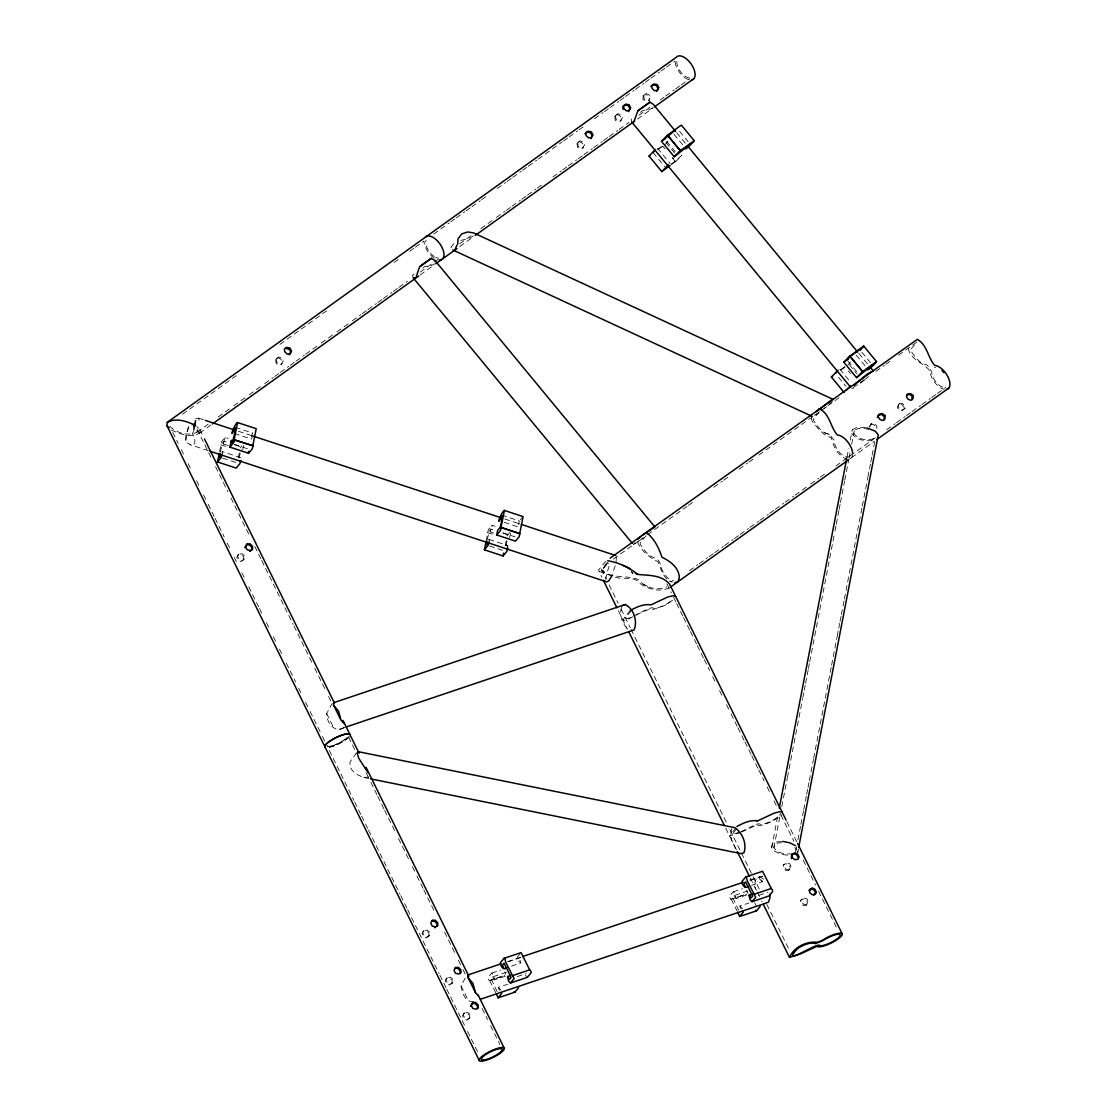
<?xml version="1.0" encoding="UTF-8"?>
<svg xmlns="http://www.w3.org/2000/svg" width="1117" height="1117" viewBox="0 0 1117 1117"><rect width="100%" height="100%" fill="white"/><g stroke="black" fill="none" stroke-linecap="round" stroke-linejoin="round"><path stroke-width="0.75" stroke-dasharray="5 3.75" d="M275.578 359.506L276.15 363.5L278.273 364.812L281.428 364.268L283.257 360.861L281.568 358.152L278.691 356.909L275.578 359.506L277.91 357.831L280.8 359.088L282.475 361.796L281.428 364.268M276.36 358.585L276.932 362.578L279.055 363.877L282.21 363.332M576.944 143.353L577.503 147.346L579.639 148.645L582.795 148.1L584.624 144.707L582.934 141.985L580.058 140.742L576.944 143.353L579.276 141.677L582.152 142.92L583.842 145.629L582.795 148.1M577.726 142.417L578.285 146.411L580.407 147.723L583.563 147.165M614.713 116.266L615.272 120.259L617.408 121.558L620.563 121.013L622.392 117.62L620.703 114.911L617.827 113.655L614.713 116.266L617.045 114.59L619.921 115.833L621.611 118.542L620.563 121.013M615.495 115.33L616.053 119.324L618.176 120.636L621.331 120.078M642.833 96.09L645.165 94.414L648.042 95.671L649.731 98.38L648.684 100.837L650.513 97.444L648.823 94.736L645.947 93.493L643.615 95.168L642.806 99.427L645.528 101.396M643.615 95.168L644.188 99.148L646.31 100.46L649.466 99.916M243.66 559.799L243.715 556.601L241.077 554.549L237.879 554.981L236.804 557.257L238.242 560.175L241.104 561.544L243.66 559.799L244.497 555.68L241.844 553.613L237.879 554.981M428.858 936.186L428.914 932.988L426.275 930.922L423.078 931.369L422.017 933.644L423.441 936.563L426.303 937.917L428.858 936.186L429.696 932.053L427.057 930L423.078 931.369M452.078 983.351L452.134 980.154L449.481 978.087L446.283 978.534L445.222 980.81L446.66 983.728L449.509 985.096L452.078 983.351L452.902 979.218L450.263 977.166L446.283 978.534M469.349 1018.481L469.419 1015.283L466.766 1013.217L463.569 1013.664L462.508 1015.939L463.946 1018.844L466.794 1020.212L469.349 1018.481L470.187 1014.348L467.548 1012.281L463.569 1013.664M169.756 426.219C176.388 433.005 188.215 436.524 196.997 432.195L197.137 429.263M171.25 429.933C179.753 434.136 190.756 438.087 199.678 433.089L199.859 429.556L196.69 426.554M638.044 541.801L637.961 543.295C642.303 551.728 649.885 557.774 658.025 561.781C661.362 569.251 663.135 579.137 672.183 582.013L669.711 581.091M811.305 417.94L812.143 421.318L819.124 429.78L824.053 434.164L831.285 437.92L834.176 446.549L837.945 452.65A13.921 7.163 54.4 0 0 846.784 458.933M908.652 348.35L908.568 349.844C912.044 360.763 924.317 363.165 930.028 370.998A13.921 7.163 54.4 0 0 944.13 389.33M199.063 420.257L198.77 418.219L195.461 418.428L195.768 419.28M605.986 579.569L606.545 574.306L609.896 563.68M616.081 561.767L616.319 557.355M505.345 976.23L494.58 979.846L493.602 975.057L491.717 973.13L488.031 977.529L488.129 979.009L489.358 980.642L504.73 975.462M746.896 894.899L736.145 898.529L735.168 893.726L733.283 891.799L729.583 896.211L729.694 897.677L730.923 899.311L746.296 894.145M251.381 436.817L252.526 433.117M518.246 524.697L519.391 520.997L502.273 515.286M787.303 855.287L780.322 853.96L774.598 851.126L771.665 847.566L772.308 844.201L776.357 841.967L782.71 841.436M865.438 427.616L856.292 427.616L852.243 429.85L851.601 433.201C856.208 440.252 865.843 441.606 873.606 440.405M792.232 853.695C785.754 854.7 777.725 853.57 773.872 847.691L774.416 844.899L777.781 843.028L781.76 842.693M868.844 429.333L863.022 428.23L857.716 428.663L854.351 430.534L853.807 433.34C858.387 439.805 868.914 441.801 875.546 437.473M795.611 851.824L796.142 849.032L793.684 846.058M771.665 847.566L778.27 813.316M846.951 457.244L848.627 448.615M850.26 440.126L852.243 429.85M773.872 847.691L780.49 813.455M781.802 806.6L787.29 778.116M787.415 777.488L802.62 698.725M802.816 697.65L803.933 691.884M804.268 690.166L805.259 685.028M805.58 683.325L808.233 669.628M808.429 668.538L809.546 662.772M809.755 661.683L818.007 618.888M818.133 618.26L834.65 532.641M834.985 530.938L835.977 525.8M836.312 524.082L838.951 510.385M839.146 509.296L840.263 503.544M840.473 502.455L844.564 481.273M844.773 480.198L848.725 459.645M849.06 457.928L850.386 451.086M851.699 444.231L854.351 430.534M795.932 850.121L796.603 846.686M797.915 839.844L800.763 825.058M800.889 824.43L803.528 810.733M803.737 809.643L806.376 795.946M806.711 794.243L807.828 788.476M808.024 787.387L809.155 781.635M809.35 780.546L813.441 759.365M813.651 758.289L831.481 665.83M831.606 665.201L837.094 636.718M837.219 636.09L838.546 629.234M838.755 628.159L839.872 622.392M840.068 621.303L841.185 615.537M841.394 614.462L844.033 600.764M844.368 599.047L862.198 506.587M862.324 505.959L867.811 477.476M867.937 476.847L869.263 470.006M869.473 468.917L870.59 463.15M870.785 462.075L871.902 456.308M872.112 455.219L874.751 441.522M208.334 450.682L190.155 444.692L185.562 441.787L188.48 426.903L192.724 424.725M219.658 451.631L221.431 441.801L225.131 437.389L228.245 438.409M220.51 451.896L222.115 443.658L223.917 441.131L228.58 442.667M238.34 457.788L239.303 452.846M239.178 458.04L240.155 453.097M251.828 438.436L252.582 435.351M486.202 541.159L488.311 529.681L491.997 525.269L495.11 526.289M487.375 539.762L488.995 531.524L490.782 529.011L495.445 530.547M505.205 545.668L506.183 540.726M506.057 545.92L507.02 540.977M506.978 548.615L507.69 545.571L507.886 547.875M243.883 445.446L242.557 449.662M510.762 533.326L509.436 537.542M615.216 565.774L611.558 576.288M731.942 828.493C728.842 836.172 732.892 844.689 737.402 850.959M621.624 607.173C618.888 614.671 622.392 623.789 627.796 629.206M221.892 452.217L222.297 451.575L222.325 453.837M488.757 540.097L489.162 539.455L489.204 541.717M188.48 426.903L185.827 435.77L185.562 441.787M193.423 431.302L192.473 433.675C194.609 436.719 197.611 446.716 190.155 444.692M519.154 523.957L519.447 523.231M238.647 554.046L237.586 556.322L239.024 559.24L241.872 560.608L244.441 558.863M423.86 930.433L422.785 932.709L424.223 935.627L427.085 936.995L429.64 935.25M447.065 977.598L446.004 979.874L447.442 982.792L450.291 984.161L452.846 982.415M464.351 1012.728L463.29 1015.004L464.728 1017.922L467.576 1019.276L470.131 1017.545M869.124 427.322L871.232 423.608L874.122 423.371L876.566 425.675L876.999 428.439M869.906 426.387L871.232 423.608M898.668 404.508L897.384 407.202L898.752 410.162L902.005 410.819L905.049 408.263L904.63 405.583L902.257 403.349L899.45 403.572L898.668 404.508L901.475 404.284L903.848 406.518L904.267 409.199M899.45 403.572L898.166 406.267L899.534 409.227L902.787 409.897L905.049 408.263M344.441 727.558C334.793 733.701 326.541 722.811 326.681 713.554L332.252 703.361M473.776 1001.418C465.077 1002.801 462.033 992.427 461.056 985.78L466.627 975.588M228.273 445.599L223.609 444.063L225.131 437.389M493.588 532.963L490.475 531.943L491.997 525.269M788.797 870.297L790.333 867.448L788.895 864.544L785.558 863.748L783.282 865.158L783.506 868.035L785.879 870.408L788.797 870.297L791.115 866.527L789.677 863.609L786.34 862.813L783.282 865.158M806.055 905.315L807.549 902.564L806.153 899.73L802.914 898.962L800.707 900.33L800.917 903.122L803.221 905.426L806.055 905.315L808.331 901.628L806.935 898.808L803.695 898.026L800.707 900.33M634.428 542.75L633.381 544.635L645.961 536.258M672.406 157.874L675.603 161.742L672.532 157.692M356.505 752.732L350.11 761.864C348.448 772.308 360.554 777.125 369.015 778.549M240.113 447.945L241.97 445.739M665.327 144.442L668.092 141.133M506.992 535.825L509.757 532.516M520.327 519.894L523.091 516.585M605.931 561.181L598.475 570.089L601.881 577.321M607.494 562.284L601.588 569.335L606.098 578.801M601.854 570.201L603.543 570.717L604.325 572.309L601.937 570.047L607.843 562.996L601.379 570.452L603.054 573.23L604.325 572.309C615.174 578.774 627.949 574.822 638.868 579.877C644.984 587.724 657.745 591.228 666.779 586.9M646.171 535.588L640.278 542.639L640.195 544.133C643.937 549.983 648.74 557.034 656.14 558.235L658.807 560.846L661.069 565.509A11.617 5.962 54.4 0 0 665.467 575.576A11.617 5.962 54.4 0 0 673.774 580.952M630.281 610.524C608.234 635.405 644.984 606.056 653.277 609.421L664.936 605.484L674.836 598.642M631.426 610.804C613.247 630.421 646.897 606.866 652.789 607.774A11.617 2.806 -26.3 0 0 661.906 606.266A11.617 2.806 -26.3 0 0 672.909 599.298M847.635 365.343L850.414 362.034M819.445 411.74L813.539 418.777L813.441 420.271C817.183 426.135 822 433.173 829.4 434.373L834.217 440.238C834.497 446.395 838.043 451.91 842.916 455.541A11.617 5.976 54.4 0 0 849.981 455.945M506.406 972.237L492.569 976.9L491.061 978.687L497.665 992.72M520.117 953.709L517.353 957.018C516.654 960.746 523.384 966.303 519.461 959.266L520.969 957.478L508.668 961.611M735.838 827.809L729.555 835.977L740.138 832.668M739.454 832.235L732.263 834.399L737.08 827.99M747.957 890.905L734.134 895.569L732.626 897.356L739.231 911.388M829.177 404.354L832.528 400.975M422.854 268.122L424.795 266.418L430.282 266L435.044 263.724M864.307 380.171L857.772 385.323M865.368 379.249L868.537 376.499M824.109 408.696L826.636 406.532M182.602 414.17L236.218 375.731M279.948 344.357L329.32 308.948M394.217 262.411L398.448 259.381M409.73 251.283L413.96 248.239M415.37 247.234L423.846 241.16M433.745 234.039L439.386 229.99M440.796 228.971L449.257 222.911M450.668 221.892L454.898 218.862M456.308 217.843L464.77 211.769M466.194 210.764L470.425 207.734M471.835 206.715L480.296 200.641M481.706 199.636L485.937 196.592M497.219 188.508L505.694 182.434M507.104 181.429L511.335 178.385M512.745 177.38L521.206 171.306M522.616 170.287L526.847 167.257M528.257 166.251L536.718 160.178M538.143 159.159L562.116 141.957M563.527 140.951L567.757 137.922M569.167 136.902L577.643 130.829M579.053 129.823L583.283 126.779M594.565 118.695L603.026 112.622M604.437 111.616L608.667 108.572M610.091 107.567L618.553 101.493M619.963 100.474L624.194 97.444M625.604 96.439L634.065 90.365M635.475 89.346L643.937 83.286M645.347 82.267L649.591 79.237M651.002 78.218L659.463 72.144M660.873 71.139L665.104 68.109M666.514 67.09L674.975 61.016M413.36 278.035L412.48 275.257L415.217 273.302M640.404 112.3L643.141 110.332L648.628 109.913L653.431 107.637M196.997 432.195L208.293 424.097M218.178 417.004L232.308 406.867M233.718 405.862L247.848 395.725M249.259 394.72L263.375 384.583M264.799 383.578L273.274 377.49M274.684 376.485L278.915 373.441M280.325 372.436L288.8 366.348M290.211 365.343L294.455 362.299M295.865 361.294L304.341 355.206M305.751 354.201L319.881 344.064M321.291 343.059L335.421 332.922M336.831 331.903L350.961 321.78M352.372 320.761L360.847 314.687M362.257 313.682L366.488 310.638M367.912 309.618L376.387 303.545M377.797 302.525L382.028 299.496M383.438 298.476L391.913 292.403M393.324 291.383L397.568 288.354M398.978 287.334L407.454 281.261M420.174 272.143L432.879 263.026M434.29 262.006L438.534 258.976M459.715 243.743L472.421 234.64M480.882 228.566L494.985 218.457M496.395 217.438L504.87 211.364M506.28 210.359L510.511 207.315M511.921 206.31L520.382 200.236M521.793 199.231L526.023 196.187M527.433 195.182L535.895 189.108M537.319 188.103L541.55 185.059M552.831 176.975L561.293 170.901M562.703 169.882L566.933 166.852M568.344 165.833L576.819 159.773M578.229 158.754L582.46 155.724M583.87 154.704L592.331 148.645M593.741 147.626L602.203 141.552M603.613 140.547L607.843 137.503M609.254 136.497L617.729 130.424M619.139 129.418L629.011 122.325M638.882 115.246L651.588 106.143M660.049 100.069L664.28 97.039M665.69 96.02L674.151 89.96M675.562 88.941L679.792 85.911M681.202 84.892L689.678 78.818M459.771 246.522L473.873 236.413M637.528 119.044L653.04 107.916M199.678 433.089L210.987 424.977M420.201 274.936L434.331 264.799M657.229 149.594L661.222 146.732M658.723 149.092L662.716 146.215M671.317 164.115L681.775 155.486L675.603 161.742M671.485 164.548L675.729 161.56M840.864 369.559L844.857 366.683M841.031 369.992L845.024 367.13M613.317 559.086L643.434 537.542M647.581 534.582L687.025 506.392M688.435 505.387L692.666 502.357M713.791 487.263L722.238 481.218M723.648 480.212L727.879 477.182M739.147 469.126L747.594 463.094M749.004 462.089L753.235 459.059M758.862 455.038L816.611 413.751M820.855 410.721L833.547 401.645M834.957 400.64L839.188 397.61M853.304 387.529L858.945 383.494M860.355 382.489L864.586 379.459M875.882 371.389L884.343 365.343M885.753 364.337L889.984 361.308M898.445 355.248L916.792 342.137L910.886 349.188L910.802 350.682C914.544 356.546 919.347 363.583 926.747 364.784L929.414 367.409L931.676 372.059A11.617 5.976 54.4 0 0 944.396 387.501M689.398 570.731L697.86 564.685M699.256 563.68L707.717 557.648M709.127 556.643L713.344 553.613M714.754 552.608L723.202 546.562M724.612 545.557L733.073 539.525M734.483 538.506L738.7 535.49M740.11 534.485L748.558 528.439M749.968 527.433L758.429 521.388M759.825 520.382L768.287 514.351M769.697 513.331L773.913 510.315M775.324 509.31L783.771 503.264M785.181 502.259L793.642 496.213M795.053 495.208L809.127 485.141M810.537 484.136L818.998 478.09M820.395 477.085L824.625 474.069M835.893 466.012L875.379 437.78M886.675 429.724L895.136 423.664M896.546 422.659L905.007 416.599M906.418 415.594L910.648 412.578M912.058 411.559L920.534 405.513M921.944 404.508L930.405 398.448M931.815 397.443L936.046 394.413M937.456 393.407L945.917 387.362M851.447 457.705L874.011 441.578M818.677 412.843L813.776 415.887M489.358 980.642L504.968 975.323M730.923 899.311L746.533 893.991M748.069 893.474L746.491 890.514M473.468 235.924L468.4 238.647L460.735 240.42M669.474 587.793C658.751 593.029 644.327 588.645 636.383 580.198C629.36 576.637 621.01 579.974 613.75 576.595M740.92 831.732L756.153 824.22M741.716 831.983L757.354 824.835A13.921 3.365 -26.3 0 0 768.273 823.02A13.921 3.365 -26.3 0 0 781.453 814.67M763.581 879.121L759.672 876.747L756.516 877.934L754.966 882.36L755.427 888.853M339.498 729.233L344.148 727.544M507.677 961.583L520.857 957.143M749.786 880.07L759.672 876.747M750.233 880.28L762.52 876.147L761.026 877.934L762.339 881.732L751.573 885.362M511.544 966.163L520.773 963.063M491.717 973.13L500.947 970.017M733.283 891.799L742.512 888.699M517.283 976.677L526.051 973.298M758.834 895.345L768.063 892.232M499.55 990.458L498.294 987.4L507.523 984.286M741.116 909.126L739.859 906.069L749.074 902.969M631.496 118.988L631.705 121.948M851.726 388.548L853.556 388.06M756.153 824.22L759.42 823.801A11.617 2.806 -26.3 0 0 771.261 821.023A11.617 2.806 -26.3 0 0 780.197 813.413M607.271 563.401L608.779 563.122M789.579 869.375L786.661 869.473L784.274 867.099L784.064 864.223M806.837 904.393L804.003 904.491L801.699 902.201L801.489 899.394M453.837 243.674L450.975 247.388L452.971 249.691M363.891 777.516L368.512 777.055M870.45 424.53L873.34 424.306L875.784 426.61M762.339 881.732L759.616 879.009L758.904 875.686M739.859 906.069L742.582 908.791M498.294 987.4L501.016 990.123M934.426 367.228L935.613 367.381M829.4 434.373L824.374 432.712M240.825 457.691L222.143 451.547M235.394 427.406L252.526 433.047M198.77 418.219L203.727 419.852M238.466 431.288L253.364 436.188M504.8 518.986L519.684 523.887M234.444 433.48L251.576 439.121M504.27 522.351L518.442 526.987M234.235 444.398L248.239 449.006M502.664 532.781L515.119 536.886M234.807 444.72L242.696 447.554M503.236 533.116L509.561 535.42M220.747 444.873L227.142 446.786M487.612 532.753L494.021 534.666M612.13 576.065L598.866 571.234M489.009 539.413L507.844 545.599M222.744 458.124L236.762 462.731M489.609 546.004L503.627 550.611M643.057 584.261L649.298 587.123M761.389 900.972L762.171 901.447M734.134 895.569L736.145 898.529M492.569 976.9L494.58 979.846M731.16 899.171L738.058 912.784M489.595 980.489L496.493 994.116M527.35 977.333L525.283 974.932M679.583 131.373L688.1 141.677M861.905 352.274L870.408 362.578M676.623 132.644L685.517 143.409M858.791 353.377L867.686 364.142M673.97 134.222L683.534 145.824M856.278 355.136L865.87 366.823M666.64 141.37L675.143 151.675M847.887 360.986L857.451 372.589M665.969 142.515L674.486 152.82M849.353 364.714L856.795 373.734M662.842 146.285L664.964 148.854M848.334 371.053L850.47 373.637M657.55 148.282L670.34 163.836M839.872 369.182L849.465 380.869M653.026 152.526L664.727 166.698M838.532 377.295L845.974 386.314M786.857 821.721L796.84 841.953M666.933 583.968L671.345 592.918M673.565 597.4L675.855 602.063M676.623 603.613L682.766 616.039M683.534 617.603L689.664 630.03M690.432 631.58L696.575 644.02M697.343 645.57L703.473 658.011M704.241 659.561L709.616 670.437M712.688 676.651L716.514 684.428M719.585 690.641L723.425 698.404M726.497 704.632L730.323 712.395M731.09 713.945L737.234 726.385M738.002 727.935L744.131 740.376M744.899 741.925L751.043 754.352M751.811 755.916L757.94 768.342M758.708 769.892L764.084 780.783M767.142 786.996L770.981 794.759M774.053 800.987L777.893 808.75M780.951 814.977L794.005 841.422M803.235 860.104L815.522 884.999M818.593 891.226L837.792 930.126M609.1 584.889L618.12 603.152M621.122 609.24L630.239 627.698M631.007 629.262L726.902 823.522M729.959 829.736L740.711 851.517M741.479 853.081L759.909 890.417M766.821 904.421L789.859 951.112M618.413 610.831L627.531 629.29M725.715 828.214L736.466 849.995M750.289 878.004L756.432 890.444M757.2 892.008L759.504 896.672M754.673 902.745L756.139 905.692M505.526 974.317L504.94 971.846M199.845 429.57L203.699 437.375M197.137 429.263L207.902 451.128M208.67 452.692L212.509 460.511M215.581 466.752L227.882 491.759M230.968 498L250.18 537.068M254.802 546.436L260.945 558.933M261.713 560.497L293.24 624.557M294.008 626.12L311.685 662.046M314.771 668.301L325.536 690.166M328.607 696.422L330.911 701.099M348.602 737.094L356.281 752.69M366.264 772.978L370.09 780.783M370.858 782.333L377.001 794.815M377.769 796.379L383.913 808.862M384.681 810.425L395.432 832.263M398.504 838.504L409.255 860.355M412.327 866.597L416.166 874.388M416.934 875.951L423.078 888.434M423.846 889.998L435.365 913.399M444.58 932.123L455.331 953.96M458.389 960.201L462.229 968.006M462.997 969.57L466.068 975.811M482.195 1008.567L487.57 1019.5M490.642 1025.741L499.858 1044.465M461.056 985.78L468.442 1000.804M326.681 713.554L334.067 728.577M172.828 432.461L178.189 443.379M181.261 449.606L185.101 457.412M188.173 463.639L191.998 471.444M196.606 480.799L200.446 488.59M203.517 494.831L207.343 502.622M208.111 504.186L214.255 516.654M215.023 518.218L224.224 536.928M227.296 543.155L230.367 549.396M234.207 557.188L237.265 563.429M241.872 572.784L244.944 579.011M248.784 586.816L251.842 593.043M252.61 594.607L258.753 607.076M259.521 608.639L263.361 616.43M266.432 622.672L270.258 630.463M273.33 636.704L275.634 641.381M279.473 649.172L282.531 655.414M286.371 663.205L289.443 669.446M290.211 671.01L295.586 681.915M298.644 688.156L302.484 695.947M305.555 702.188L309.395 709.979M310.163 711.543L321.668 734.93M322.436 736.48L324.74 741.157M329.347 750.582L353.921 800.498M354.689 802.062L360.833 814.544M361.601 816.108L367.73 828.591M368.498 830.154L399.984 894.117M400.752 895.68L406.895 908.163M407.663 909.727L439.149 973.689M439.916 975.253L446.06 987.735M446.828 989.299L464.477 1025.183M467.548 1031.424L478.299 1053.261M490.782 529.011L490.475 531.943M223.917 441.131L223.609 444.063M349.104 736.731A13.921 3.379 -26.2 0 1 328.593 747.357M327.044 745.835A11.617 2.82 -26.2 0 0 336.161 744.341A11.617 2.82 -26.2 0 0 347.178 737.429A11.617 2.82 -26.2 0 1 336.161 744.341A11.617 2.82 -26.2 0 1 327.044 745.891M349.104 736.787A13.921 3.379 -26.2 0 1 327.532 747.538M438.409 258.097A11.617 5.976 54.4 0 1 435.714 257.343M434.276 256.547A11.617 5.976 54.4 0 1 426.094 240.071M434.359 258.195A13.921 7.163 54.4 0 1 424.055 241.565M689.552 77.953A11.617 5.976 54.4 0 1 679.457 70.12A11.617 5.976 54.4 0 1 677.796 58.992M688.044 79.419A13.921 7.163 54.4 0 1 675.171 61.463M852.522 455.122A13.921 7.163 54.4 0 1 847.915 459.087M798.348 849.157L797.706 852.522L798.376 849.088M632.808 573.538L631.44 571.764L632.808 573.538"/><path stroke-width="1.5" d="M884.217 419.824L884.259 416.487L881.536 414.519L878.381 415.063L877.32 417.535M912.296 399.621L911.751 395.753L909.685 394.483L906.627 395.013M791.436 858.568L791.478 855.371L794.033 853.625L796.896 854.98L798.334 857.898M479.305 1060.536L167.033 425.926L167.215 422.394L676.343 57.232A13.921 7.163 54.4 0 1 691.311 64.228A13.921 7.163 54.4 0 1 691.8 79.852M457.677 244.065L458.054 238.926L461.67 233.942L467.814 231.959L473.79 232.992L833.268 399.467M340.35 718.915L333.536 705.064L333.774 702.663L625.297 604.506C633.814 608.96 637.835 621.178 634.065 629.932L346.088 727.013M478.537 995.917L475.493 992.692L467.911 977.305L468.149 974.89L501.086 963.803M195.643 420.592L193.786 429.947M510.651 975.267L507.509 976.858L508.556 981.103L510.441 983.03L527.35 977.333L531.036 972.921L530.938 971.455L529.709 969.821L512.549 975.658L505.666 962.044L505.01 958.833L504.13 958.288L500.43 962.7C500.346 965.954 503.292 970.896 506.936 967.713M752.216 893.935L749.074 895.527L750.121 899.771L751.992 901.698L768.915 896.002L772.601 891.603L772.503 890.123L771.261 888.49L754.115 894.326L747.231 880.713L746.575 877.501L745.695 876.971L741.995 881.383C741.911 884.622 744.857 889.579 748.502 886.395M779.247 808.247L846.63 458.961M798.683 847.454L878.283 434.806L875.351 431.232L866.834 427.881M193.8 426.889L194.456 423.511M219.337 453.279L217.494 461.949L236.162 468.093L239.862 463.681L240.965 460.386M220.175 453.544L219.63 457.104L221.417 454.577M486.202 541.159L484.359 549.815L503.041 555.973L506.727 551.561L507.83 548.265M487.054 541.41L486.495 544.97L488.297 542.457M642.303 535.336L654.897 526.959L434.96 260.47L431.008 258.39L421.304 265.343L419.573 266.851L416.32 276.346M675.52 131.303L653.305 104.384L649.954 102.136L637.919 110.765L633.981 121.558M222.283 454.228L221.18 457.537L217.494 461.949M489.148 542.108L488.045 545.417L484.359 549.815M503.488 553.18L503.041 555.973M239.806 461.461L240.099 460.735M455.219 249.231L456.895 245.07M289.359 354.787L290.671 352.009L289.75 349.635L285.91 348.281M590.725 138.634L592.038 135.841L590.628 132.797L587.277 132.127L584.945 133.803M628.494 111.546L629.806 108.754L628.396 105.71L625.045 105.04L622.714 106.715L623.146 109.48M656.614 91.371L657.927 88.592L656.517 85.548L653.166 84.864L650.834 86.54M234.542 441.466L231.428 440.447L229.893 447.107L248.574 453.265L252.274 448.852L252.973 445.781L234.109 439.763L252.973 445.781M244.805 547.707L246.354 544.859L249.273 544.761L251.646 547.135L251.856 550.011L249.58 551.421M470.508 1006.375L472.044 1003.541L474.962 1003.429L477.35 1005.803L477.545 1008.693M611.558 576.288L608.891 580.7L606.852 581.901L209.996 451.226M358.082 752.062L357.203 753.403L358.836 758.443L367.982 772.629M667.519 135.213L680.281 150.669L667.519 135.213L680.211 125.886L681.426 125.202L694.188 140.658C692.777 143.674 678.396 155.277 690.013 144.302L674.221 156.743L661.459 141.287L667.645 135.031M849.842 356.114L862.603 371.584L849.842 356.114L862.519 346.801L863.748 346.102L876.51 361.573C875.1 364.575 860.718 376.178 872.335 365.217L856.544 377.644L843.782 362.187L849.967 355.932M252.791 445.92L256.226 428.705L237.544 422.561C234.514 423.441 227.659 442.988 235.492 427.671C236.12 429.082 231.177 449.02 231.428 440.447M229.893 447.107L233.593 442.709L234.291 439.623M670.144 165.511L661.809 171.571L649.047 156.115L655.442 149.496M653.026 152.526L655.12 150.209M661.809 171.571L668.511 164.744M674.221 156.743L680.407 150.488M519.656 533.8L523.091 516.585L504.409 510.441C501.393 511.321 494.524 530.868 502.357 515.551C500.039 535.448 498.252 523.831 496.772 534.987L515.454 541.145L519.14 536.732L519.838 533.647L501.156 527.503L519.838 533.647M496.772 534.987L500.458 530.575L501.156 527.503M844.131 392.486L831.369 377.015L838.057 370.188M860.048 350.515L863.748 346.102M845.974 390.28L850.512 385.868M856.544 377.644L862.729 371.402M496.493 994.116L498.028 997.858L501.715 993.446M510.441 983.03L514.127 978.618L512.549 975.658M498.028 997.858L514.937 992.161L518.623 987.749M738.058 912.784L739.594 916.526L743.28 912.114M751.992 901.698L755.692 897.286L754.115 894.326M739.594 916.526L756.502 910.844L760.188 906.432M854.002 385.421L867.183 374.097L873.243 370.872L869.906 366.837M667.882 165.679L665.788 167.983L668.65 166.014M638.086 539.008L641.256 536.258M848.92 357.384L847.035 359.646M837.429 371.123L835.544 373.371M816.373 411.545L831.188 400.235M663.358 140.184L665.397 138.536M846.686 360.26L848.725 358.613M845.681 361.084L843.782 362.187M630.281 610.524C636.313 607.131 643.964 603.599 650.918 604.883L667.868 596.967L673.076 595.752L675.617 596.366M736.913 826.538C742.945 823.145 750.596 819.613 757.549 820.897L774.5 812.994L779.708 811.766A13.921 3.365 -26.3 0 1 782.249 812.38M419.573 266.851L431.609 258.222M637.919 110.765L649.954 102.136M456.951 248.546L435.742 263.78M475.283 235.394L634.707 121.069M654.45 106.897L693.95 78.567M212.398 423.957L418.777 275.941M674.598 130.759L664.713 138.731M650.276 155.417L649.047 156.115M851.587 355.485L858.233 350.71M832.584 376.331L831.369 377.015M610.161 558.151L917.35 339.345C927.445 345.125 927.892 357.985 934.734 365.385A13.921 7.163 54.4 0 1 947.984 376.876A13.921 7.163 54.4 0 1 946.644 389.4M670.717 586.9L848.627 459.729M876.831 439.553L948.794 388.116M808.917 890.528L811.403 888.839L814.167 890.151L815.564 892.986L813.832 895.178M434.778 927.808L435.49 927.292M529.709 969.821L521.039 952.606L504.13 958.288M771.261 888.49L762.604 871.274L745.695 876.971M661.459 141.287L662.981 140.477M680.281 150.669L694.188 140.658M862.603 371.584L876.51 361.573M415.719 277.616L413.444 278.091M167.215 422.394C176.137 417.395 187.139 421.346 195.643 425.549M674.654 582.948L678.187 581.566L679.359 577.321C678.633 566.961 669.963 561.334 661.92 557.132C658.862 548.098 654.562 538.952 646.743 532.795L645.5 532.893M622.141 605.693L625.297 604.506M522.505 956.599L743.196 882.29M480.464 999.24L765.299 903.346L768.454 902.173L770.004 897.733L769.753 894.27M431.553 921.246L434.471 921.148L436.845 923.522L437.054 926.398M454.759 968.411L457.677 968.313L460.064 970.687L460.26 973.563M789.454 957.367L800.051 954.044L817.267 946.211A13.921 3.365 -26.3 0 0 833.603 941.757A13.921 3.365 -26.3 0 0 840.808 933.142A13.921 3.365 -26.3 0 0 821.958 940.598L817.449 942.273C806.614 940.989 793.88 947.076 789.454 957.367L763.344 904.449M818.761 409.031L820.004 408.948C830.099 414.7 830.531 427.588 837.387 434.974A13.921 7.163 54.4 0 1 847.356 441.41A13.921 7.163 54.4 0 1 852.62 453.474M607.662 560.734C618.818 562.507 629.15 567.576 637.779 574.389C648.809 575.59 661.781 574.683 669.642 584.261L786.089 820.157M782.71 841.436L789.691 842.763L795.416 845.597M357.594 751.559L734.791 827.669C742.54 832.723 747.05 843.949 743.95 852.816L741.102 853.625L370.718 778.898M205.388 420.397L233.509 429.654M253.364 436.188L501.491 517.897M521.346 524.432L615.635 555.484M756.558 820.492L757.549 820.897M452.79 249.957L812.282 416.432M635.294 573.23L637.779 574.389M623.146 565.37L630.365 568.762M344.092 723.648L341.104 720.451L338.591 711.25L333.536 705.064M755.609 910.299L756.502 910.844M514.057 991.631L514.937 992.161M467.911 977.305L472.966 983.491L475.493 992.692M749.144 894.968L751.155 897.928L752.649 896.141L745.611 881.844L744.117 883.631L745.43 887.429M507.579 976.3L509.589 979.26L511.097 977.473L504.046 963.161L502.552 964.962L503.865 968.76M167.033 425.926L169.156 427.923M687.737 146.104L857.688 352.037M631.705 121.948L850.623 387.208M413.36 278.035L632.278 543.295M797.608 843.503L842.162 933.756M603.375 580.365L616.905 607.788M629.066 632.404L724.179 825.1M737.234 851.545L749.521 876.44M204.467 438.939L334.5 703.179M342.961 720.381L359.102 753.221M366.013 767.267L468.903 976.342M478.118 995.065L504.228 1048.109M504.409 510.441L500.975 527.643M237.544 422.561L234.109 439.763M248.505 451.352L248.574 453.265M324.977 746.868A13.921 3.379 -26.2 0 1 335.672 737.751A13.921 3.379 -26.2 0 1 349.886 734.441A13.921 3.379 -26.2 0 0 335.672 737.806A13.921 3.379 -26.2 0 0 324.977 746.924M425.228 237.321A13.921 7.163 54.4 0 1 440.852 245.335A13.921 7.163 54.4 0 1 439.302 260.052M941.896 370.607A11.617 5.976 54.4 0 1 943.921 372.757M885.041 415.552L884.999 418.889L882.667 420.564L879.791 419.308L878.102 416.599L879.163 414.142L882.318 413.583L885.041 415.552M913.106 395.46L913.064 398.699L910.802 400.319L908.009 399.104L906.376 396.479L907.409 394.078L910.467 393.547L913.106 395.46M792.26 854.435L792.204 857.633L794.857 859.699L798.055 859.252L799.116 856.976L797.678 854.058L794.815 852.704L792.26 854.435M809.699 889.593L809.643 892.692L812.213 894.689L815.312 894.27L816.345 892.05L814.949 889.23L812.185 887.903L809.699 889.593M291.453 351.073L290.141 353.866L287.251 354.103L284.793 351.799L284.36 349.035L286.692 347.359L290.043 348.029L291.453 351.073M592.82 134.92L591.507 137.698L588.603 137.936L586.16 135.632L585.727 132.867L588.059 131.192L591.41 131.876L592.82 134.92M630.588 107.832L629.262 110.611L626.372 110.848L623.928 108.544L623.495 105.78L625.827 104.104L629.178 104.789L630.588 107.832M658.709 87.657L657.396 90.435L654.506 90.672L652.049 88.383L651.616 85.604L653.948 83.929L657.299 84.613L658.709 87.657M247.122 543.937L245.586 546.772L247.025 549.69L250.348 550.486L252.637 549.089L252.428 546.199L250.04 543.825L247.122 543.937M432.335 920.324L430.785 923.159L432.223 926.077L435.56 926.873L437.836 925.476L437.627 922.586L435.253 920.213L432.335 920.324M455.541 967.49L454.005 970.324L455.443 973.242L458.766 974.038L461.042 972.642L460.832 969.751L458.459 967.378L455.541 967.49M472.826 1002.605L471.29 1005.454L472.728 1008.372L476.051 1009.168L478.327 1007.757L478.118 1004.881L475.744 1002.508L472.826 1002.605M797.971 948.193C779.764 967.825 813.427 944.27 819.319 945.177A11.617 2.806 -26.3 0 0 832.961 941.463A11.617 2.806 -26.3 0 0 838.965 934.273A11.617 2.806 -26.3 0 0 823.243 940.486L815.466 943.586C809.797 941.799 802.983 945.317 797.971 948.193M483.493 1060.019A11.617 2.82 -26.2 0 0 501.505 1051.041A11.617 2.82 -26.2 0 0 490.293 1051.907A11.617 2.82 -26.2 0 0 483.493 1060.019M481.86 1061.15A13.921 3.379 -26.2 0 0 503.432 1050.399A13.921 3.379 -26.2 0 0 490.014 1051.418A13.921 3.379 -26.2 0 0 481.86 1061.15"/></g></svg>
